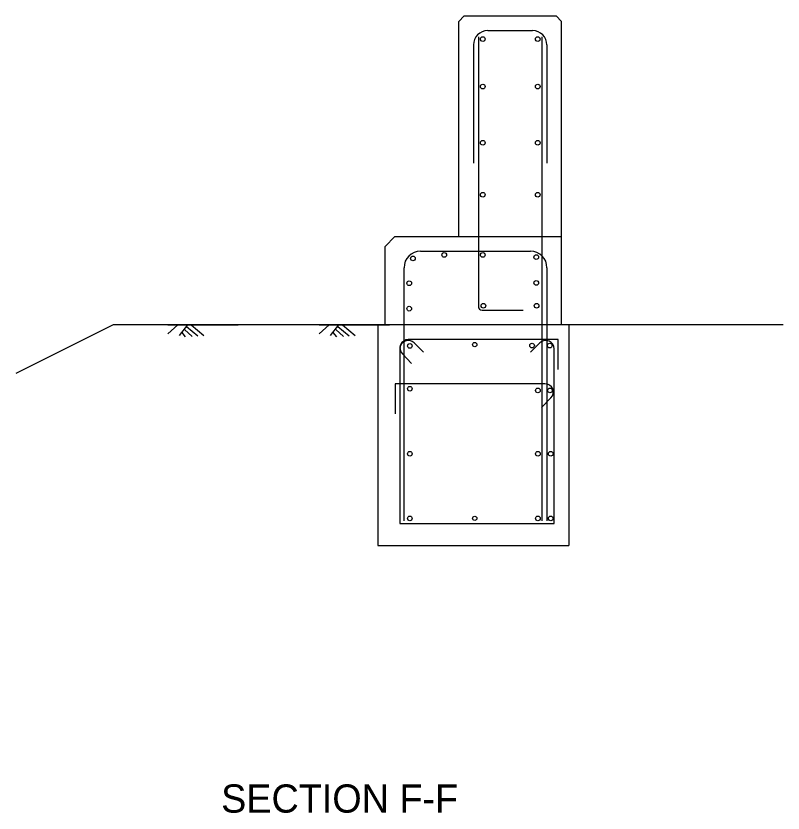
# Model space of a CAD drawing. Extents: x -815.1 to -729.9, y 412.9 to 478.6.
# Drawn here: x -780.8 to -772.1, y 412.9 to 421.93 of the extents above; entities that cross this region are included whole.
import ezdxf

# ---------------------------------------------------------------- set-up
doc = ezdxf.new("R2010")
doc.units = 0
for name, color, linetype in [('rd_PROFILE-FINISH', 7, 'Continuous'), ('rd_PROFILE-OG', 7, 'Continuous'), ('str_Concrete-A', 7, 'Continuous'), ('str_Reinforcement-A', 7, 'Continuous'), ('str_Reinforcement-D', 7, 'Continuous'), ('str_Text-A', 7, 'Continuous')]:
    doc.layers.add(name, color=color, linetype=linetype)

msp = doc.modelspace()

# ---------------------------------------------------------------- linework, layer by layer
at = {"layer": 'rd_PROFILE-FINISH'}
for p, q in [((-778.9644, 418.4285), (-779.0784, 418.3271)), ((-779.0784, 418.4283), (-778.2784, 418.4283)), ((-778.8563, 418.4278), (-778.9503, 418.3082)), ((-778.8655, 418.4099), (-778.7367, 418.3038)), ((-778.8124, 418.4273), (-778.6682, 418.3087)), ((-777.2493, 418.4285), (-777.3634, 418.3271)), ((-777.3634, 418.4283), (-776.5634, 418.4283)), ((-777.1412, 418.4278), (-777.2352, 418.3082)), ((-777.1504, 418.4099), (-777.0216, 418.3038)), ((-777.0973, 418.4273), (-776.9532, 418.3087)), ((-778.9203, 418.3425), (-778.8791, 418.2919)), ((-778.8891, 418.3768), (-778.8011, 418.2967)), ((-777.2052, 418.3425), (-777.164, 418.2919)), ((-777.174, 418.3768), (-777.086, 418.2967))]:
    msp.add_line(p, q, dxfattribs=at)
at = {"layer": 'rd_PROFILE-OG'}
for p, q in [((-779.697, 418.4283), (-780.7995, 417.877)), ((-772.1026, 418.4283), (-779.697, 418.4283))]:
    msp.add_line(p, q, dxfattribs=at)
at = {"layer": 'str_Concrete-A'}
for p, q in [((-775.7796, 421.8657), (-775.7171, 421.9282)), ((-775.7171, 421.9282), (-774.6755, 421.9282)), ((-774.6755, 421.9282), (-774.613, 421.8657)), ((-775.7796, 419.4283), (-775.7796, 421.8657)), ((-774.613, 419.4283), (-774.613, 421.8657)), ((-776.5025, 419.4283), (-776.6136, 419.3172)), ((-776.5025, 419.4283), (-775.7796, 419.4283)), ((-775.7796, 419.4283), (-774.613, 419.4283)), ((-774.613, 418.4283), (-774.613, 419.4283)), ((-776.6136, 418.4283), (-776.6136, 419.3172)), ((-776.697, 418.4283), (-776.697, 415.9286)), ((-774.5303, 418.4283), (-774.5303, 415.9286)), ((-776.697, 415.9286), (-774.5303, 415.9286))]:
    msp.add_line(p, q, dxfattribs=at)
at = {"layer": 'str_Reinforcement-A'}
for p, q in [((-775.4509, 421.7616), (-774.9418, 421.7616)), ((-775.5569, 421.6901), (-775.5569, 418.6366)), ((-774.8357, 421.6901), (-774.8357, 416.2097)), ((-775.6125, 421.5999), (-775.6125, 420.2617)), ((-774.7801, 421.5999), (-774.7801, 420.2617)), ((-775.5153, 418.595), (-775.0503, 418.595))]:
    msp.add_line(p, q, dxfattribs=at)
for centre, radius in [((-775.5065, 421.6666), 0.0265), ((-774.8844, 421.6666), 0.0265), ((-775.5065, 421.1287), 0.0265), ((-774.8844, 421.1287), 0.0265), ((-775.5065, 420.4911), 0.0265), ((-774.8844, 420.4911), 0.0265), ((-775.5065, 419.903), 0.0265), ((-774.8844, 419.903), 0.0265), ((-776.2988, 419.1816), 0.0265), ((-775.9445, 419.2203), 0.0265), ((-775.5067, 419.2203), 0.0265), ((-774.9007, 419.1959), 0.0265), ((-776.341, 418.9003), 0.0265), ((-774.9007, 418.9034), 0.0265), ((-775.4998, 418.6453), 0.0265), ((-774.8963, 418.6453), 0.0265), ((-776.341, 418.612), 0.0265), ((-776.3339, 418.1893), 0.0265), ((-775.5978, 418.2052), 0.0238), ((-774.9488, 418.1943), 0.0265), ((-774.7475, 418.1943), 0.0265), ((-776.3339, 417.7053), 0.0265), ((-774.882, 417.6858), 0.0265), ((-774.745, 417.6855), 0.0265), ((-776.3339, 416.9683), 0.0265), ((-774.882, 416.9683), 0.0265), ((-774.7365, 416.9683), 0.0265), ((-776.3339, 416.2362), 0.0265), ((-775.5978, 416.2361), 0.0238), ((-774.882, 416.2362), 0.0265), ((-774.7365, 416.2362), 0.0265)]:
    msp.add_circle(centre, radius, dxfattribs=at)
for centre, radius, start, end in [((-775.4509, 421.5999), 0.1617, 90, 180), ((-774.9418, 421.5999), 0.1617, 0, 90), ((-775.5153, 418.6366), 0.0417, 180, 270)]:
    msp.add_arc(centre, radius, start, end, dxfattribs=at)
at = {"layer": 'str_Reinforcement-D'}
for p, q in [((-776.2145, 419.2616), (-774.9645, 419.2617)), ((-776.3997, 416.2097), (-776.3997, 419.0764)), ((-774.7793, 419.0764), (-774.7793, 416.2097)), ((-774.654, 418.2617), (-776.351, 418.2617)), ((-776.1778, 418.1197), (-776.2852, 418.2251)), ((-774.8589, 418.2251), (-774.9663, 418.1197)), ((-774.654, 417.9212), (-774.654, 418.2617)), ((-776.447, 418.1572), (-776.447, 416.1787)), ((-774.6972, 416.1787), (-774.6972, 418.1572)), ((-776.4189, 418.0999), (-776.3135, 417.9925)), ((-774.8021, 417.7619), (-776.499, 417.7619)), ((-776.499, 417.7619), (-776.499, 417.4215)), ((-774.8395, 417.4928), (-774.7342, 417.6002)), ((-776.447, 416.1787), (-774.6972, 416.1787))]:
    msp.add_line(p, q, dxfattribs=at)
for centre, radius, start, end in [((-776.2145, 419.0764), 0.1852, 90, 180), ((-774.9645, 419.0765), 0.1853, 359.98589, 89.98589), ((-776.3518, 418.1572), 0.0951, 45.55103, 180), ((-776.351, 418.1665), 0.0951, 90, 224.44897), ((-774.7923, 418.1572), 0.0951, 0, 134.44897), ((-774.8021, 417.6668), 0.0951, 315.55103, 90)]:
    msp.add_arc(centre, radius, start, end, dxfattribs=at)

# ---------------------------------------------------------------- texts
at = {"layer": 'str_Text-A'}
msp.add_text('SECTION F-F', height=0.320042, dxfattribs=at).set_placement((-778.4731, 412.9024))

doc.saveas('drawing.dxf')
